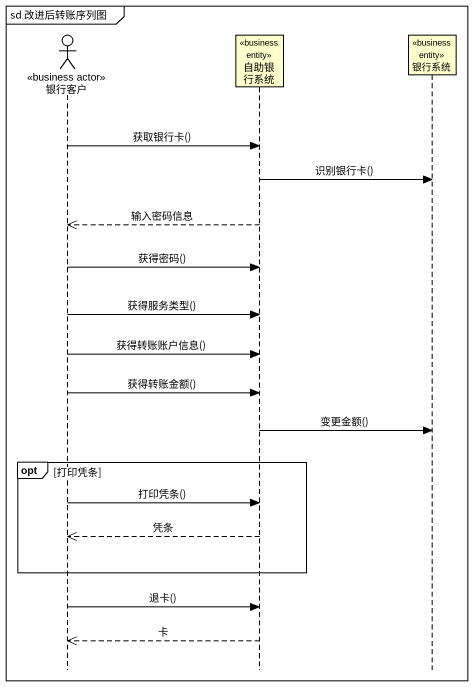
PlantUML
@startuml
mainframe sd 改进后转账序列图
hide footbox
actor 银行客户 <<business actor>>
participant 自助银行系统 <<business entity>>
participant 银行系统 <<business entity>>

银行客户 -> 自助银行系统 : 获取银行卡()
自助银行系统 -> 银行系统 : 识别银行卡()
自助银行系统 -->> 银行客户 : 输入密码信息
银行客户 -> 自助银行系统 : 获得密码()
银行客户 -> 自助银行系统 : 获得服务类型()
银行客户 -> 自助银行系统 : 获得转账账户信息()
银行客户 -> 自助银行系统 : 获得转账金额()
自助银行系统 -> 银行系统 : 变更金额()
opt 打印凭条
  银行客户 -> 自助银行系统 : 打印凭条()
  自助银行系统 -->> 银行客户 : 凭条
end
银行客户 -> 自助银行系统 : 退卡()
自助银行系统 -->> 银行客户 : 卡
@enduml
